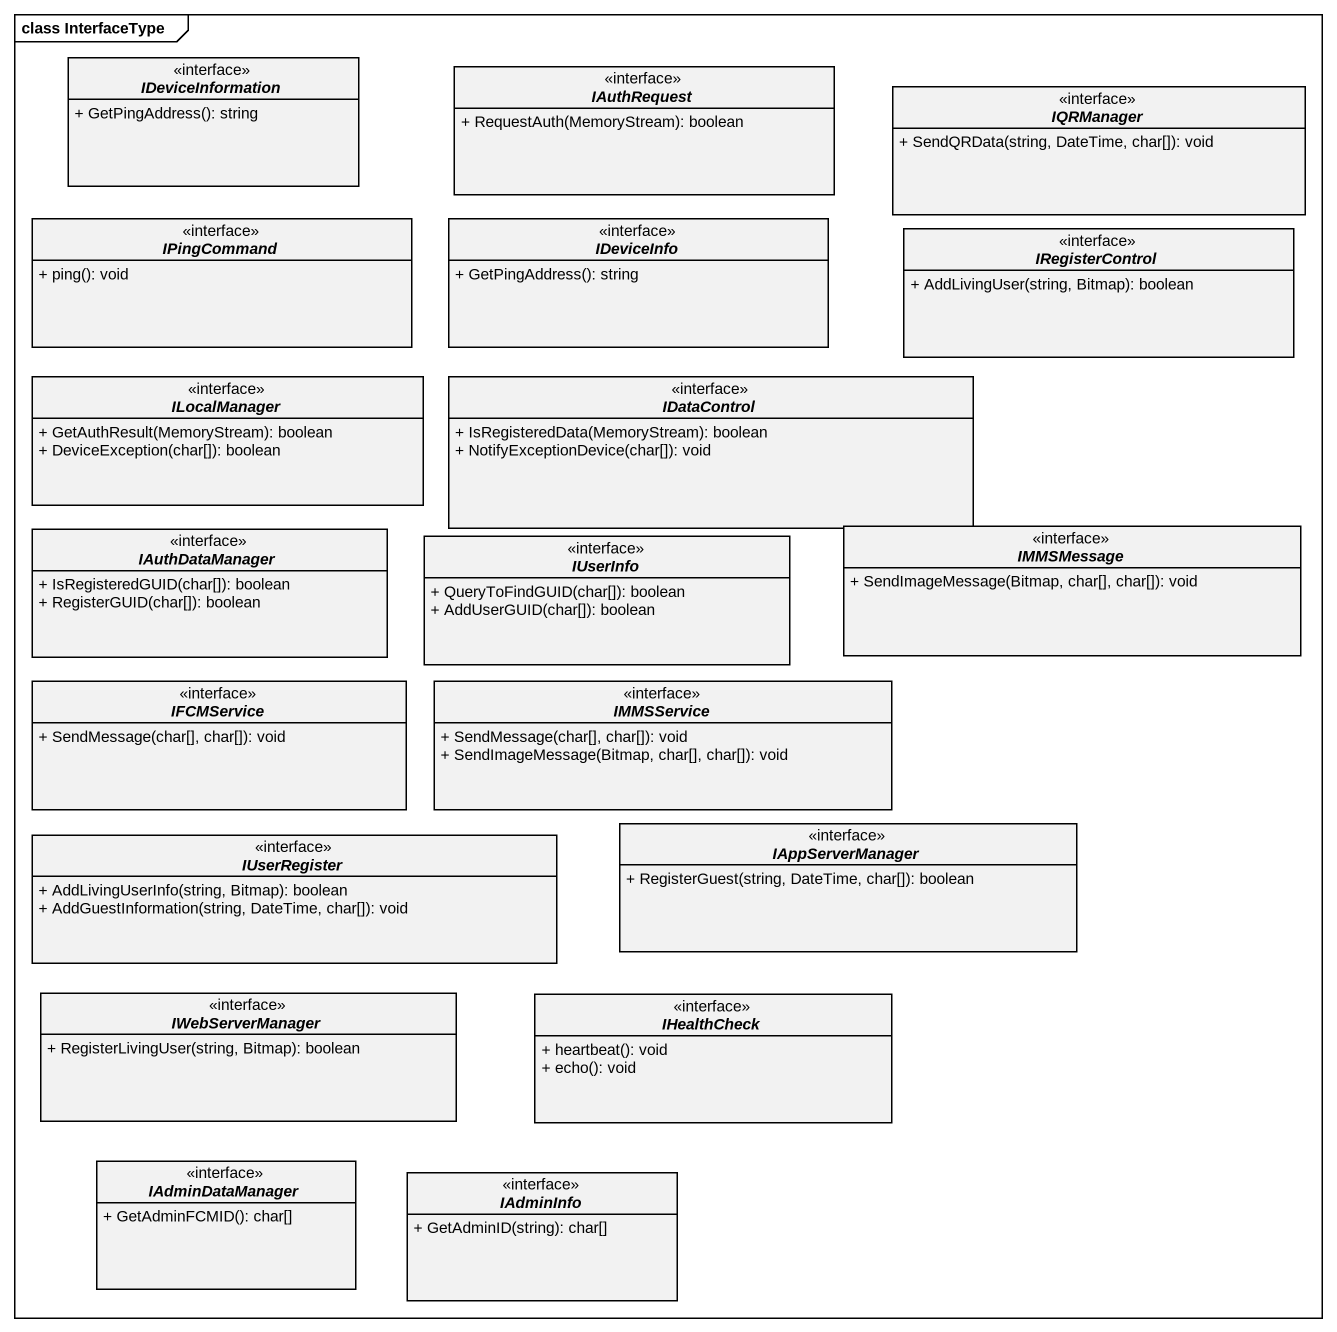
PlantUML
@startuml
mainframe class InterfaceType
hide circle
hide empty members
skinparam classAttributeIconSize 0
interface IDeviceInformation {
  + GetPingAddress(): string
}
interface IAuthRequest {
  + RequestAuth(MemoryStream): boolean
}
interface IQRManager {
  + SendQRData(string, DateTime, char[]): void
}
interface IPingCommand {
  + ping(): void
}
interface IDeviceInfo {
  + GetPingAddress(): string
}
interface IRegisterControl {
  + AddLivingUser(string, Bitmap): boolean
}
interface ILocalManager {
  + GetAuthResult(MemoryStream): boolean
  + DeviceException(char[]): boolean
}
interface IDataControl {
  + IsRegisteredData(MemoryStream): boolean
  + NotifyExceptionDevice(char[]): void
}
interface IAuthDataManager {
  + IsRegisteredGUID(char[]): boolean
  + RegisterGUID(char[]): boolean
}
interface IUserInfo {
  + QueryToFindGUID(char[]): boolean
  + AddUserGUID(char[]): boolean
}
interface IMMSMessage {
  + SendImageMessage(Bitmap, char[], char[]): void
}
interface IFCMService {
  + SendMessage(char[], char[]): void
}
interface IMMSService {
  + SendMessage(char[], char[]): void
  + SendImageMessage(Bitmap, char[], char[]): void
}
interface IUserRegister {
  + AddLivingUserInfo(string, Bitmap): boolean
  + AddGuestInformation(string, DateTime, char[]): void
}
interface IAppServerManager {
  + RegisterGuest(string, DateTime, char[]): boolean
}
interface IWebServerManager {
  + RegisterLivingUser(string, Bitmap): boolean
}
interface IHealthCheck {
  + heartbeat(): void
  + echo(): void
}
interface IAdminDataManager {
  + GetAdminFCMID(): char[]
}
interface IAdminInfo {
  + GetAdminID(string): char[]
}
@enduml
